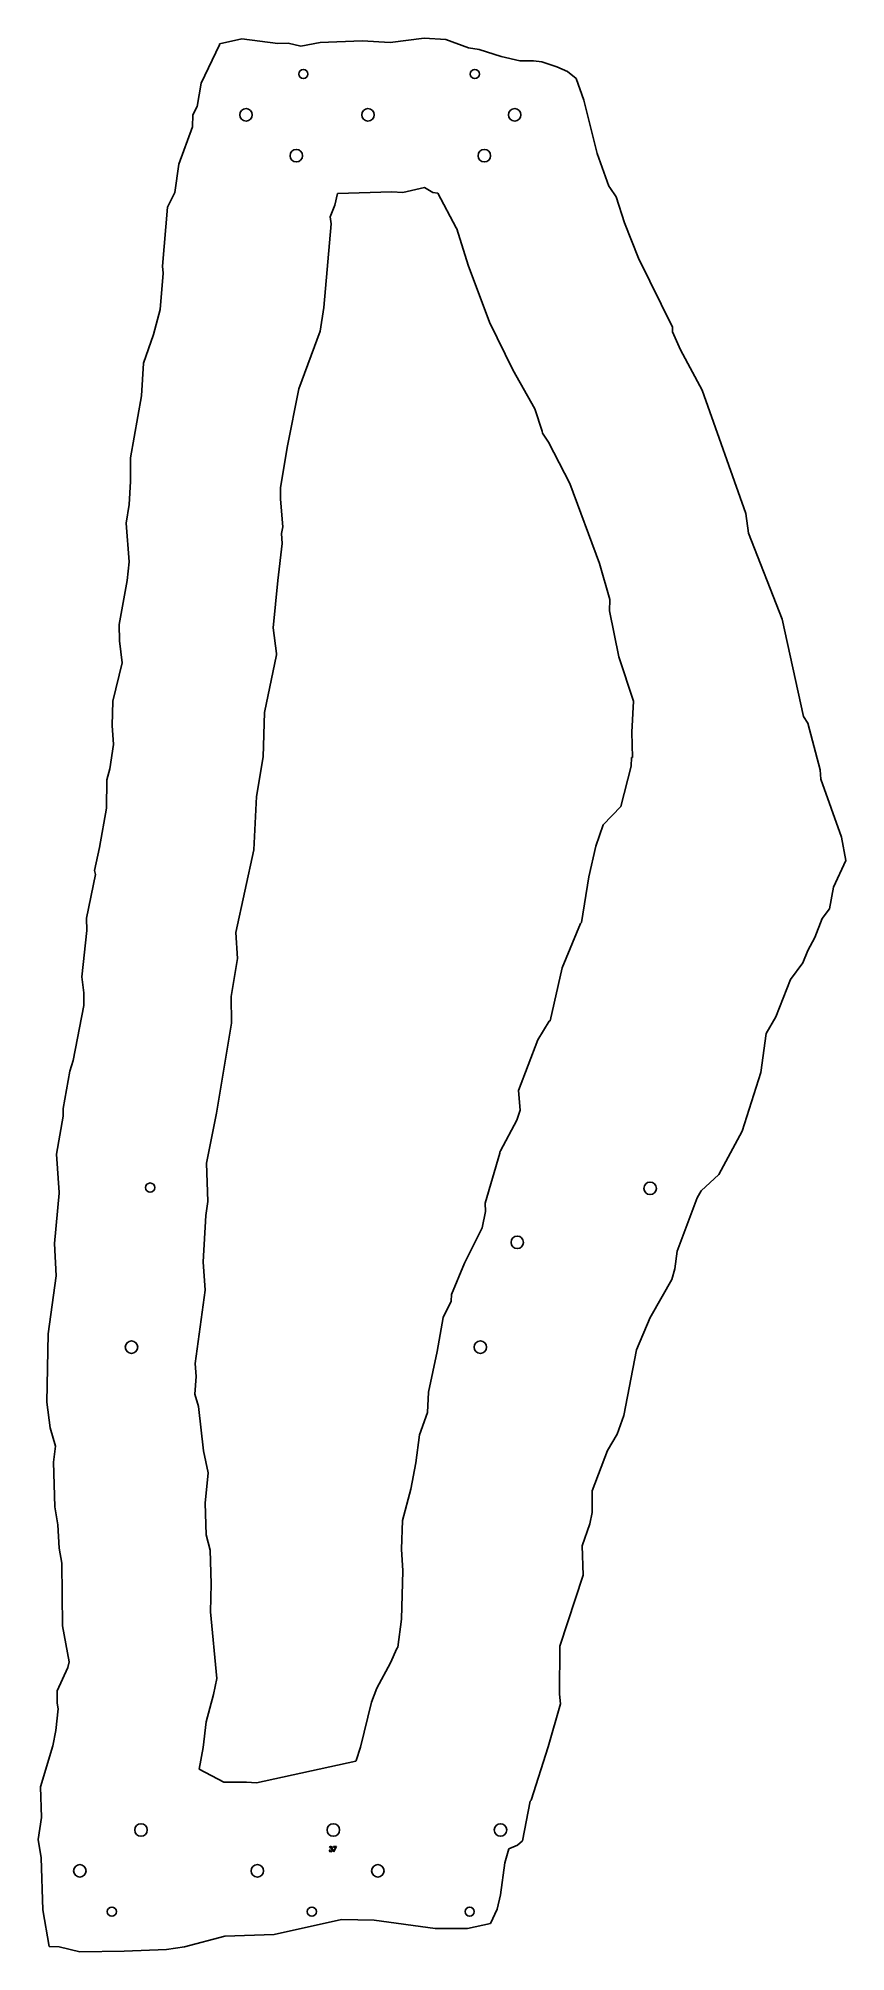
# Model space of a CAD drawing. Header units: millimetres. Extents: x 140 to 932, y 211 to 2085.
import ezdxf

# ---------------------------------------------------------------- set-up
doc = ezdxf.new("R2010")
doc.units = ezdxf.units.MM
doc.linetypes.add('SLD-Durchgehend', pattern=[0])

msp = doc.modelspace()

# ---------------------------------------------------------------- linework, layer by layer
at = {"color": 7, "linetype": 'SLD-Durchgehend', "lineweight": 25}
for p, q in [((318.2, 2080.1), (339.9, 2085)), ((339.9, 2085), (375.2, 2080.3)), ((397.9, 2077.6), (416.8, 2081.2)), ((416.8, 2081.2), (457.8, 2083.1)), ((457.8, 2083.1), (485.3, 2081.3)), ((485.3, 2081.3), (518.6, 2085.5)), ((518.6, 2085.5), (539.9, 2084.1)), ((539.9, 2084.1), (562, 2076)), ((300, 2041.5), (318.1, 2079.1)), ((318.1, 2079.1), (318.2, 2080.1)), ((375.2, 2080.3), (385.3, 2080.6)), ((385.3, 2080.6), (397.9, 2077.6)), ((562, 2076), (572.6, 2074.5)), ((572.6, 2074.5), (594.2, 2067.6)), ((594.2, 2067.6), (612.3, 2063.4)), ((612.3, 2063.4), (625.8, 2063.5)), ((625.8, 2063.5), (634.1, 2062.3)), ((634.1, 2062.3), (648.7, 2057.5)), ((648.7, 2057.5), (659.1, 2052.8)), ((659.1, 2052.8), (667.5, 2046)), ((667.5, 2046), (675.2, 2024.7)), ((296.3, 2018.7), (300, 2041.5)), ((675.2, 2024.7), (675.5, 2023.6)), ((291.7, 1998.7), (292, 2010.3)), ((292, 2010.3), (296.3, 2018.7)), ((675.5, 2023.6), (688.3, 1972.5)), ((278.1, 1962), (291.7, 1998.7)), ((688.3, 1972.5), (699.8, 1940.6)), ((274.3, 1934.3), (278.1, 1962)), ((267.2, 1920), (274.3, 1934.3)), ((431, 1921.9), (433.7, 1933.3)), ((433.7, 1933.3), (487.1, 1935.1)), ((487.1, 1935.1), (497.7, 1934.3)), ((497.7, 1934.3), (518.9, 1939.3)), ((518.9, 1939.3), (527.3, 1934.4)), ((527.3, 1934.4), (532, 1933.8)), ((532, 1933.8), (550.1, 1899.6)), ((699.8, 1940.6), (700.6, 1939.3)), ((700.6, 1939.3), (707, 1930.2)), ((262.3, 1862.3), (267.2, 1920)), ((426.7, 1910.7), (431, 1921.9)), ((707, 1930.2), (715, 1904.7)), ((420.5, 1821.8), (427.6, 1903.6)), ((427.6, 1903.6), (426.7, 1910.7)), ((550.1, 1899.6), (550.8, 1898.9)), ((550.8, 1898.9), (561.8, 1863.1)), ((715, 1904.7), (728.6, 1870)), ((262.8, 1855.5), (262.3, 1862.3)), ((561.8, 1863.1), (582.7, 1807.2)), ((728.6, 1870), (762, 1802.3)), ((260, 1819.7), (262.8, 1855.5)), ((253.5, 1795.3), (260, 1819.7)), ((416.8, 1798.6), (420.5, 1821.8)), ((582.7, 1807.2), (605.5, 1760.6)), ((762, 1802.3), (762.2, 1797.8)), ((243.5, 1767.1), (253.5, 1795.3)), ((395.8, 1742.2), (416.8, 1798.6)), ((762.2, 1797.8), (769.8, 1780.4)), ((241.6, 1735.2), (243.5, 1767.1)), ((769.8, 1780.4), (791, 1740.9)), ((605.5, 1760.6), (627, 1722.4)), ((230.9, 1674.6), (241.6, 1735.2)), ((384.5, 1684.5), (395.8, 1742.2)), ((791, 1740.9), (834.1, 1620)), ((634.2, 1700.6), (627, 1722.4)), ((634.2, 1700.6), (634.7, 1698.6)), ((634.7, 1698.6), (640.5, 1689.8)), ((640.5, 1689.8), (661.3, 1649.2)), ((231, 1651.2), (230.9, 1674.6)), ((378, 1645.1), (384.5, 1684.5)), ((229.4, 1628.7), (231, 1651.2)), ((377.9, 1634.1), (378, 1645.1)), ((380.1, 1606.8), (377.9, 1634.1)), ((661.3, 1649.2), (690.4, 1571)), ((226.7, 1610.5), (229.4, 1628.7)), ((834.1, 1620), (836.6, 1600.7)), ((229.7, 1572.7), (226.7, 1610.5)), ((379, 1600.4), (380.1, 1606.8)), ((379.6, 1590.6), (379, 1600.4)), ((836.6, 1600.7), (869.4, 1516.4)), ((375.1, 1554.2), (379.6, 1590.6)), ((227.7, 1554.4), (229.7, 1572.7)), ((690.4, 1571), (700.6, 1535.6)), ((219.7, 1511.2), (227.7, 1554.4)), ((370.7, 1507.8), (375.1, 1554.2)), ((700.6, 1535.6), (700.2, 1524.5)), ((700.2, 1524.5), (709.4, 1479.5)), ((220.1, 1495.3), (219.7, 1511.2)), ((373.8, 1482.8), (370.7, 1507.8)), ((869.4, 1516.4), (890.5, 1421.2)), ((222.7, 1473.6), (220.1, 1495.3)), ((362.1, 1425.1), (373.8, 1481.4)), ((373.8, 1481.4), (373.8, 1482.8)), ((213.5, 1436.2), (222.7, 1473.6)), ((709.4, 1479.5), (724, 1436.1)), ((213, 1412.2), (213.5, 1436.2)), ((360.9, 1381.6), (362.1, 1425.1)), ((724, 1436.1), (722.2, 1405.7)), ((214.2, 1393.7), (213, 1412.2)), ((890.5, 1421.2), (894.6, 1414.6)), ((894.6, 1414.6), (906.7, 1368.7)), ((210.5, 1369.9), (214.2, 1393.7)), ((722.2, 1405.7), (722.9, 1380.9)), ((207.7, 1358.9), (210.5, 1369.9)), ((354.4, 1342.8), (360.9, 1381.6)), ((721.6, 1372.3), (711.4, 1332.9)), ((721.9, 1381), (721.6, 1372.3)), ((722.9, 1380.9), (721.9, 1381)), ((906.7, 1368.7), (907.6, 1359.8)), ((207.2, 1331.2), (207.7, 1358.9)), ((907.6, 1359.8), (927.6, 1303)), ((200.6, 1292.6), (207.2, 1331.2)), ((351.7, 1290.6), (354.4, 1342.8)), ((711.4, 1332.9), (694.1, 1314.9)), ((694.1, 1314.9), (686.8, 1294)), ((686.8, 1294), (680, 1264.1)), ((927.6, 1303), (931.9, 1279.9)), ((195.6, 1270.1), (200.6, 1292.6)), ((334.1, 1209.5), (351.7, 1290.6)), ((931.9, 1279.9), (920, 1254)), ((187.7, 1223.5), (196.4, 1266.2)), ((196.4, 1266.2), (195.6, 1270.1)), ((680, 1264.1), (672.8, 1219.2)), ((920, 1254), (916, 1232.7)), ((187.9, 1211.4), (187.7, 1223.5)), ((672.8, 1219.2), (672, 1218.2)), ((908.7, 1223.2), (901.4, 1204.7)), ((916, 1232.7), (908.7, 1223.2)), ((183, 1166.1), (187.9, 1211.4)), ((335.7, 1184), (334.1, 1209.5)), ((672, 1218.2), (654, 1174.9)), ((901.4, 1204.7), (894.7, 1191.7)), ((329.6, 1146.9), (335.7, 1184)), ((894.7, 1191.7), (889.8, 1179.8)), ((185.1, 1150.3), (183, 1166.1)), ((654, 1174.9), (642.1, 1123)), ((877.7, 1163.3), (863.2, 1126.7)), ((889.8, 1179.8), (877.7, 1163.3)), ((185.1, 1137.8), (185.1, 1150.3)), ((329.9, 1120.7), (329.6, 1146.9)), ((174.8, 1084.2), (185.1, 1137.8)), ((863.2, 1126.7), (853.8, 1110.6)), ((315.2, 1032.5), (329.9, 1120.7)), ((641.3, 1122.7), (630.1, 1104.3)), ((642.1, 1123), (641.3, 1122.7)), ((853.8, 1110.6), (848.5, 1072.4)), ((630.1, 1104.3), (611, 1054.8)), ((164.8, 1037.1), (171.4, 1073.5)), ((171.4, 1073.5), (174.8, 1084.2)), ((848.5, 1072.4), (830.5, 1014.8)), ((611, 1054.8), (612.7, 1035.4)), ((165, 1029.6), (164.8, 1037.1)), ((305.3, 983.6), (315.2, 1032.5)), ((612.7, 1035.4), (609.6, 1025.5)), ((158.4, 992.2), (165, 1029.6)), ((609.6, 1025.5), (593.5, 995.5)), ((830.5, 1014.8), (807.6, 972.3)), ((593.5, 995.5), (592.7, 994.2)), ((592.7, 994.2), (592.7, 993.3)), ((160.9, 954.7), (158.4, 992.2)), ((306.7, 946.1), (305.3, 983.6)), ((592.7, 993.3), (578.5, 944.2)), ((790.2, 956.5), (786.2, 949.6)), ((807.6, 972.3), (790.2, 956.5)), ((156.3, 904.7), (160.8, 954)), ((160.8, 954), (160.9, 954.7)), ((304.6, 932.2), (306.7, 946.1)), ((578.5, 944.2), (578.7, 936.2)), ((786.2, 949.6), (766.5, 897.3)), ((302.1, 887), (304.6, 932.2)), ((575.5, 920.2), (558.2, 885.6)), ((578.7, 936.2), (575.5, 920.2)), ((158.1, 873), (156.3, 904.7)), ((304, 859.1), (302.1, 887)), ((558.2, 885.6), (545.3, 854.8)), ((766.5, 897.3), (764.4, 880.1)), ((150, 816.4), (158.1, 873)), ((761.4, 869.4), (741.2, 834.1)), ((764.4, 880.1), (761.4, 869.4)), ((294.2, 787.4), (304, 859.1)), ((545.2, 848.2), (537.2, 832.4)), ((545.3, 854.8), (545.2, 848.2)), ((537.2, 832.4), (531.4, 798.9)), ((740.3, 832.4), (726.8, 800.5)), ((741.2, 834.1), (740.3, 832.4)), ((148.7, 749.3), (150, 816.4)), ((295.1, 774.4), (294.2, 787.4)), ((531.4, 798.9), (522.9, 759.1)), ((726.8, 800.5), (714.4, 736.4)), ((294, 757.2), (295.1, 774.4)), ((297.5, 745.3), (294, 757.2)), ((522, 739.2), (522.9, 759.1)), ((152.1, 724.2), (148.7, 749.3)), ((302.4, 701.6), (297.5, 745.3)), ((522, 739.2), (514.1, 717.3)), ((714.4, 736.4), (707.7, 718.2)), ((157.3, 706.4), (152.1, 724.2)), ((514.1, 717.3), (510.4, 690.1)), ((707.7, 718.2), (698.4, 702.1)), ((155.4, 690.6), (157.3, 706.4)), ((307, 680), (302.4, 701.6)), ((698.4, 702.1), (683.3, 662.6)), ((156.8, 646.9), (155.4, 690.6)), ((304.1, 650.6), (307, 680)), ((510.4, 690.1), (505.6, 664.1)), ((505.6, 664.1), (497.5, 633.6)), ((683.3, 662.6), (683.2, 641.3)), ((159.7, 629.1), (156.8, 646.9)), ((305.1, 619.3), (304.1, 650.6)), ((683.2, 641.3), (681.2, 630.3)), ((160.9, 606.5), (159.7, 629.1)), ((308.8, 604.5), (305.1, 619.3)), ((497.5, 633.6), (496.6, 605.4)), ((681.2, 630.3), (673.5, 608.8)), ((163.5, 591.7), (160.9, 606.5)), ((309.8, 571.4), (308.8, 604.5)), ((496.6, 605.4), (497.7, 584)), ((673.5, 608.8), (674.6, 579.8)), ((164.3, 530.3), (163.5, 591.7)), ((497.7, 584), (496.4, 536.8)), ((309.4, 544.1), (309.8, 571.4)), ((674.6, 579.8), (651.5, 510.3)), ((315.4, 478.8), (309.4, 544.1)), ((170.8, 495), (164.3, 530.3)), ((496.4, 536.8), (492.8, 509.5)), ((491.8, 508.2), (485.7, 494)), ((492.8, 509.5), (491.8, 508.2)), ((651.5, 510.3), (651.2, 463.4)), ((159.1, 466.6), (169.4, 489.5)), ((169.4, 489.5), (170.8, 495)), ((485.7, 494), (472.4, 469.1)), ((312.1, 463.1), (315.4, 478.8)), ((472.4, 469.1), (467, 455.6)), ((158.9, 454.4), (159.1, 466.6)), ((159.8, 449), (158.9, 454.4)), ((312.1, 463.1), (304.9, 436.3)), ((467, 455.6), (456.4, 411.4)), ((652.3, 454), (640.3, 411.6)), ((651.2, 463.4), (652.3, 454)), ((157.7, 427.9), (159.8, 449)), ((302.1, 411), (304.9, 436.3)), ((142.8, 372.7), (154.8, 412.6)), ((154.8, 412.6), (157.7, 427.9)), ((298, 389.9), (302.1, 411)), ((451.8, 397.7), (354.3, 376.6)), ((452, 398.5), (451.8, 397.7)), ((456.4, 411.4), (452, 398.5)), ((640.3, 411.6), (623.4, 359.6)), ((298, 389.9), (322.3, 377.2)), ((344.5, 377.3), (322.3, 377.2)), ((354.3, 376.6), (344.5, 377.3)), ((143.6, 342.6), (142.8, 372.7)), ((622.6, 358.5), (614.9, 319.8)), ((623.4, 359.6), (622.6, 358.5)), ((140.4, 321.1), (143.6, 342.6)), ((143.4, 303), (140.4, 321.1)), ((614.9, 319.8), (610.2, 315.3)), ((144.8, 252), (143.4, 303)), ((601.8, 311.8), (597.7, 298.2)), ((610.2, 315.3), (601.8, 311.8)), ((597.7, 298.2), (593.4, 266.7)), ((593.4, 266.7), (590.2, 252.8)), ((151.2, 216.2), (144.8, 252)), ((590.2, 252.8), (583.7, 238.7)), ((323.3, 226.2), (283.7, 215.7)), ((371.8, 228), (323.3, 226.2)), ((437.5, 242.7), (371.8, 228)), ((469.6, 241.9), (437.5, 242.7)), ((529.4, 233.8), (469.6, 241.9)), ((561.2, 233.8), (529.4, 233.8)), ((583.7, 238.7), (561.2, 233.8)), ((160.8, 215.9), (151.2, 216.2)), ((181.2, 211), (160.8, 215.9)), ((224.7, 211.5), (181.2, 211)), ((266.1, 213.1), (224.7, 211.5)), ((283.7, 215.7), (266.1, 213.1))]:
    msp.add_line(p, q, dxfattribs=at)
at = {"color": 2, "linetype": 'SLD-Durchgehend', "lineweight": 25, "true_color": 0xffff00}
for p, q in [((425.6, 310.5), (426.1, 310.5)), ((426.3, 313), (425.8, 313)), ((427.1, 311.6), (427.1, 312.1)), ((429.8, 314.1), (432.9, 314.1)), ((429.8, 313.6), (429.8, 314.1)), ((432.1, 313.6), (429.8, 313.6)), ((429.9, 309.2), (432.1, 313.6)), ((430.3, 309), (429.9, 309.2)), ((432.9, 314.1), (430.3, 309))]:
    msp.add_line(p, q, dxfattribs=at)
at = {"color": 2, "linetype": 'SLD-Durchgehend', "lineweight": 25, "true_color": 0xffff00, "flags": 128}
for points in [[(426.1, 310.5), (426.3, 310.1), (426.5, 309.8)], [(426.5, 309.8), (426.9, 309.6), (427.3, 309.5)], [(427.1, 312.1), (427.9, 312.3), (428.2, 312.6), (428.3, 312.8), (428.3, 313)], [(428.6, 310.6), (428.6, 310.8), (428.4, 311.1), (428.1, 311.4), (427.1, 311.6)], [(428.3, 313), (428.2, 313.3), (427.9, 313.6), (427.3, 313.8)], [(428.2, 311.9), (428.5, 311.7), (428.7, 311.5)], [(428.7, 311.5), (429, 311), (429, 310.6)]]:
    msp.add_lwpolyline(points, dxfattribs=at)
at = {"color": 7, "linetype": 'SLD-Durchgehend', "lineweight": 25}
for centre, radius in [((400.3, 2050.4), 4.5), ((568.3, 2050.4), 4.5), ((344.1, 2010.4), 6.12), ((463.6, 2010.4), 6.12), ((607.4, 2010.4), 6.12), ((393.3, 1970.4), 6.12), ((577.6, 1970.4), 6.12), ((250.1, 959.6), 4.5), ((740.1, 958.8), 6.12), ((609.9, 905.9), 6.12), ((231.8, 803.2), 6.12), ((573.8, 803.2), 6.12), ((241.1, 330.3), 6.12), ((429.7, 330.3), 6.12), ((593.5, 330.3), 6.12), ((181.2, 290.3), 6.12), ((355.2, 290.3), 6.12), ((473.2, 290.3), 6.12), ((212.6, 250.3), 4.5), ((408.6, 250.3), 4.5), ((563.2, 250.3), 4.5)]:
    msp.add_circle(centre, radius, dxfattribs=at)
at = {"color": 2, "linetype": 'SLD-Durchgehend', "lineweight": 25, "true_color": 0xffff00}
for centre, radius, start, end in [((427.3, 310.6), 1.64, 185.8326, 271.2086), ((427.3, 312.8), 1.51, 90.0685, 171.4129), ((427.3, 312.7), 1.07, 88.8961, 163.7827), ((427.4, 312.9), 1.38, 3.4177, 93.2713), ((427.4, 310.7), 1.15, 263.7268, 355.7156), ((427.4, 310.7), 1.66, 267.488, 358.5314), ((427.6, 313), 1.17, 300.1095, 0.7257)]:
    msp.add_arc(centre, radius, start, end, dxfattribs=at)

doc.saveas('drawing.dxf')
